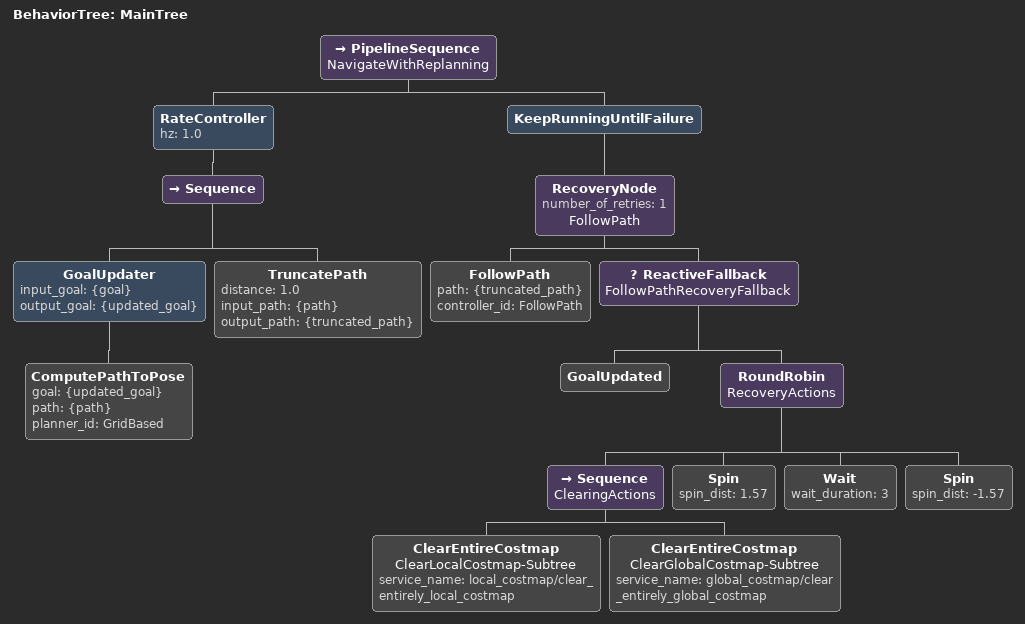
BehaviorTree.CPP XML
<root main_tree_to_execute="MainTree">
  <BehaviorTree ID="MainTree">
    <PipelineSequence name="NavigateWithReplanning">
      <RateController hz="1.0">
        <Sequence>
          <GoalUpdater input_goal="{goal}" output_goal="{updated_goal}">
            <ComputePathToPose goal="{updated_goal}" path="{path}" planner_id="GridBased"/>
          </GoalUpdater>
         <TruncatePath distance="1.0" input_path="{path}" output_path="{truncated_path}"/>
        </Sequence>
      </RateController>

      <KeepRunningUntilFailure>
          <RecoveryNode number_of_retries="1" name="FollowPath">
            <FollowPath path="{truncated_path}" controller_id="FollowPath"/>
            <ReactiveFallback name="FollowPathRecoveryFallback">
                <GoalUpdated/>
                <RoundRobin name="RecoveryActions">
                  <Sequence name="ClearingActions">
                    <ClearEntireCostmap name="ClearLocalCostmap-Subtree" service_name="local_costmap/clear_entirely_local_costmap"/>
                    <ClearEntireCostmap name="ClearGlobalCostmap-Subtree" service_name="global_costmap/clear_entirely_global_costmap"/>
                  </Sequence>
                  <Spin spin_dist="1.57"/>
                  <Wait wait_duration="3"/>
                  <Spin spin_dist="-1.57"/>
                </RoundRobin>
            </ReactiveFallback>
          </RecoveryNode>
      </KeepRunningUntilFailure>

    </PipelineSequence>

  </BehaviorTree>
</root>
